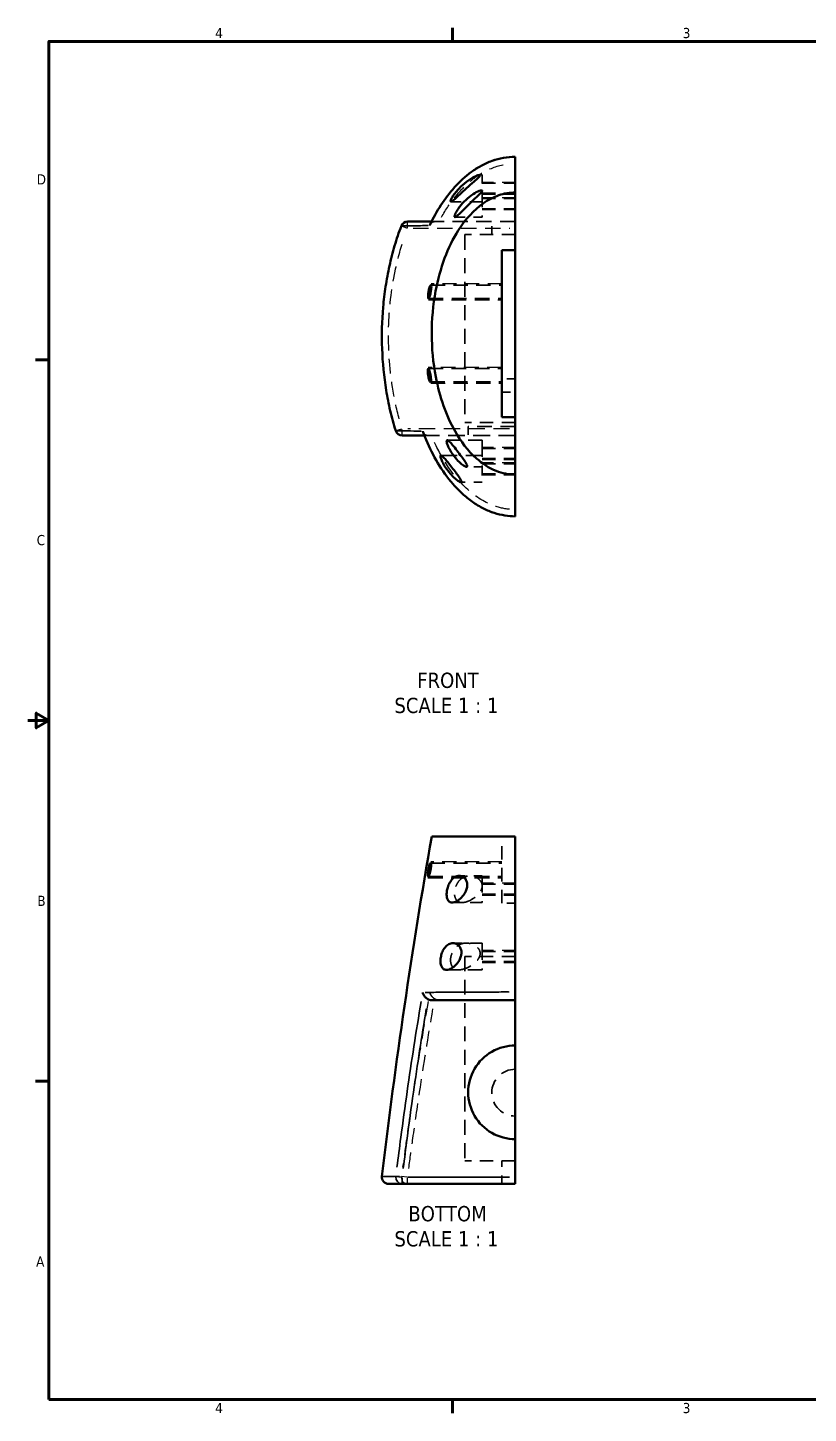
# Model space of a CAD drawing. Header units: inches. Extents: x 0.5 to 21.5, y 0.2 to 16.7.
# Drawn here: x 0.5 to 9.69, y 0.34 to 16.66 of the extents above; entities that cross this region are included whole.
import ezdxf

# ---------------------------------------------------------------- set-up
doc = ezdxf.new("R2010")
doc.units = ezdxf.units.IN
doc.header["$MEASUREMENT"] = 0
doc.linetypes.add('DASHED', pattern=[0.2067, 0.1654, -0.0413])
for name, color, linetype, lineweight in [('Border (ANSI)', 7, 'Continuous', 70), ('Hidden (ANSI)', 7, 'DASHED', 35), ('Hidden Narrow (ANSI)', 7, 'DASHED', 25), ('Symbol (ANSI)', 7, 'Continuous', 25), ('Visible (ANSI)', 7, 'Continuous', 50), ('Visible Narrow (ANSI)', 7, 'Continuous', 35)]:
    doc.layers.add(name, color=color, linetype=linetype, lineweight=lineweight)
doc.styles.add('Label Text (ANSI)', font='tahoma.ttf')
doc.styles.add('Note Text (ANSI)', font='tahoma.ttf')

# ---------------------------------------------------------------- blocks, each defined once
blk = doc.blocks.new('Borders Default Border')
at = {"layer": 'Border (ANSI)'}
for p, q in [((5.5, 16.5), (5.5, 16.66)), ((0.75, 12.75), (0.59, 12.75)), ((0.75, 4.25), (0.59, 4.25)), ((5.5, 0.5), (5.5, 0.34))]:
    blk.add_line(p, q, dxfattribs=at)
at = {"layer": 'Border (ANSI)', "flags": 128}
for points in [[(0.75, 0.5), (0.75, 16.5), (21.25, 16.5), (21.25, 0.5), (0.75, 0.5)], [(0.5, 8.5), (0.75, 8.5), (0.6, 8.587), (0.6, 8.413), (0.75, 8.5)]]:
    blk.add_lwpolyline(points, dxfattribs=at)
at = {"layer": 'Border (ANSI)', "char_height": 0.12, "attachment_point": 7, "style": 'Note Text (ANSI)'}
for s, insert in [('4', (2.708, 16.54)), ('3', (8.213, 16.537)), ('D', (0.606, 14.815)), ('C', (0.606, 10.563)), ('B', (0.613, 6.315)), ('A', (0.599, 2.065)), ('4', (2.708, 0.34)), ('3', (8.213, 0.337))]:
    blk.add_mtext(s, dxfattribs=dict(at, insert=insert))

msp = doc.modelspace()

# ---------------------------------------------------------------- linework, layer by layer
at = {"layer": 'Hidden (ANSI)', "ltscale": 0.060031}
msp.add_line((5.852, 14.927), (5.821, 14.927), dxfattribs=at)
at = {"layer": 'Hidden (ANSI)', "ltscale": 0.516027}
for p, q in [((5.852, 14.927), (5.852, 14.746)), ((5.852, 11.488), (5.852, 11.307))]:
    msp.add_line(p, q, dxfattribs=at)
at = {"layer": 'Hidden (ANSI)', "ltscale": 0.015845}
msp.add_line((5.852, 14.746), (5.844, 14.746), dxfattribs=at)
at = {"layer": 'Hidden (ANSI)', "ltscale": 0.940947}
for p, q in [((5.852, 14.829), (6.241, 14.829)), ((5.852, 14.711), (6.241, 14.711)), ((5.852, 14.648), (6.241, 14.648)), ((5.852, 14.53), (6.241, 14.53)), ((5.852, 11.705), (6.241, 11.705)), ((5.852, 11.587), (6.241, 11.587)), ((5.852, 11.524), (6.241, 11.524)), ((5.852, 11.406), (6.241, 11.406)), ((5.852, 6.571), (6.241, 6.571)), ((5.852, 6.453), (6.241, 6.453)), ((5.852, 5.779), (6.241, 5.779)), ((5.852, 5.661), (6.241, 5.661))]:
    msp.add_line(p, q, dxfattribs=at)
at = {"layer": 'Hidden (ANSI)', "ltscale": 1.196756}
for p, q in [((5.852, 14.746), (5.852, 14.431)), ((5.852, 11.803), (5.852, 11.488)), ((5.852, 6.67), (5.852, 6.355)), ((5.852, 5.877), (5.852, 5.562))]:
    msp.add_line(p, q, dxfattribs=at)
at = {"layer": 'Hidden (ANSI)', "ltscale": 0.891904}
msp.add_line((5.852, 14.612), (5.484, 14.612), dxfattribs=at)
at = {"layer": 'Hidden (ANSI)', "ltscale": 0.400317}
msp.add_line((5.255, 14.377), (5.29, 14.377), dxfattribs=at)
at = {"layer": 'Hidden (ANSI)', "ltscale": 0.027202}
msp.add_line((5.29, 14.377), (5.293, 14.377), dxfattribs=at)
at = {"layer": 'Hidden (ANSI)', "ltscale": 0.101461}
msp.add_line((5.293, 14.377), (5.343, 14.377), dxfattribs=at)
at = {"layer": 'Hidden (ANSI)', "ltscale": 1.086303}
msp.add_line((6.241, 14.377), (5.343, 14.377), dxfattribs=at)
at = {"layer": 'Hidden (ANSI)', "ltscale": 0.611108}
msp.add_line((5.852, 14.431), (5.532, 14.431), dxfattribs=at)
at = {"layer": 'Hidden (ANSI)', "ltscale": 0.292549}
msp.add_line((5.966, 14.224), (5.966, 14.377), dxfattribs=at)
at = {"layer": 'Hidden (ANSI)', "ltscale": 0.958697}
for p, q in [((6.241, 14.224), (5.647, 14.224)), ((6.241, 12.011), (5.647, 12.011)), ((6.241, 5.721), (5.647, 5.721)), ((6.241, 3.311), (5.647, 3.311))]:
    msp.add_line(p, q, dxfattribs=at)
at = {"layer": 'Hidden (ANSI)', "ltscale": 1.070439}
msp.add_line((5.647, 14.224), (5.647, 12.011), dxfattribs=at)
at = {"layer": 'Hidden (ANSI)', "ltscale": 1.011202}
msp.add_line((5.248, 13.629), (6.084, 13.629), dxfattribs=at)
at = {"layer": 'Hidden (ANSI)', "ltscale": 1.044776}
msp.add_line((5.22, 13.472), (6.084, 13.472), dxfattribs=at)
at = {"layer": 'Hidden (ANSI)', "ltscale": 1.048241}
msp.add_line((5.217, 12.645), (6.084, 12.645), dxfattribs=at)
at = {"layer": 'Hidden (ANSI)', "ltscale": 1.016117}
msp.add_line((5.244, 12.488), (6.084, 12.488), dxfattribs=at)
at = {"layer": 'Hidden (ANSI)', "ltscale": 0.299852}
for p, q in [((6.241, 12.527), (6.084, 12.527)), ((6.084, 12.369), (6.241, 12.369)), ((6.241, 6.347), (6.084, 6.347))]:
    msp.add_line(p, q, dxfattribs=at)
at = {"layer": 'Hidden (ANSI)', "ltscale": 1.051882}
msp.add_line((6.241, 11.964), (5.686, 11.964), dxfattribs=at)
at = {"layer": 'Hidden (ANSI)', "ltscale": 0.202368}
msp.add_line((5.686, 11.964), (5.686, 11.857), dxfattribs=at)
at = {"layer": 'Hidden (ANSI)', "ltscale": 0.471826}
msp.add_line((5.211, 11.857), (5.17, 11.857), dxfattribs=at)
at = {"layer": 'Hidden (ANSI)', "ltscale": 0.020401}
msp.add_line((5.211, 11.857), (5.213, 11.857), dxfattribs=at)
at = {"layer": 'Hidden (ANSI)', "ltscale": 0.084509}
msp.add_line((5.255, 11.857), (5.213, 11.857), dxfattribs=at)
at = {"layer": 'Hidden (ANSI)', "ltscale": 1.192614}
msp.add_line((6.241, 11.857), (5.255, 11.857), dxfattribs=at)
at = {"layer": 'Hidden (ANSI)', "ltscale": 0.99778}
msp.add_line((5.852, 11.803), (5.44, 11.803), dxfattribs=at)
at = {"layer": 'Hidden (ANSI)', "ltscale": 1.177346}
msp.add_line((5.852, 11.622), (5.366, 11.622), dxfattribs=at)
at = {"layer": 'Hidden (ANSI)', "ltscale": 0.352322}
msp.add_line((5.852, 11.488), (5.667, 11.488), dxfattribs=at)
at = {"layer": 'Hidden (ANSI)', "ltscale": 0.478925}
msp.add_line((5.852, 11.307), (5.601, 11.307), dxfattribs=at)
at = {"layer": 'Hidden (ANSI)', "ltscale": 0.952348}
msp.add_line((6.084, 6.347), (6.084, 7.134), dxfattribs=at)
at = {"layer": 'Hidden (ANSI)', "ltscale": 1.016409}
msp.add_line((5.244, 6.819), (6.084, 6.819), dxfattribs=at)
at = {"layer": 'Hidden (ANSI)', "ltscale": 1.050631}
msp.add_line((5.215, 6.662), (6.084, 6.662), dxfattribs=at)
at = {"layer": 'Hidden (ANSI)', "ltscale": 0.517718}
msp.add_line((5.852, 6.67), (5.581, 6.67), dxfattribs=at)
at = {"layer": 'Hidden (ANSI)', "ltscale": 0.858084}
msp.add_line((5.852, 6.355), (5.498, 6.355), dxfattribs=at)
at = {"layer": 'Hidden (ANSI)', "ltscale": 0.8351}
msp.add_line((5.852, 5.877), (5.507, 5.877), dxfattribs=at)
at = {"layer": 'Hidden (ANSI)', "ltscale": 1.059704}
msp.add_line((5.647, 5.721), (5.647, 3.311), dxfattribs=at)
at = {"layer": 'Hidden (ANSI)', "ltscale": 1.017646}
msp.add_line((5.852, 5.562), (5.432, 5.562), dxfattribs=at)
at = {"layer": 'Hidden (ANSI)', "ltscale": 0.517318}
msp.add_line((6.084, 3.04), (6.084, 3.311), dxfattribs=at)
at = {"layer": 'Hidden (ANSI)', "ltscale": 1.047162}
msp.add_arc((6.241, 4.115), 0.276, 90, 270, dxfattribs=at)
at = {"layer": 'Hidden (ANSI)', "ltscale": 0.179649}
msp.add_open_spline([(5.293, 14.377), (5.284, 14.377), (5.276, 14.376), (5.26, 14.369), (5.253, 14.363), (5.243, 14.352), (5.24, 14.348), (5.238, 14.343)], degree=3, knots=[0, 0, 0, 0, 0.0759867, 0.0759867, 0.1781438, 0.1781438, 0.2383045, 0.2383045, 0.2383045, 0.2383045], dxfattribs=at)
at = {"layer": 'Hidden (ANSI)', "ltscale": 0.193706}
msp.add_open_spline([(5.213, 11.857), (5.205, 11.857), (5.197, 11.859), (5.181, 11.865), (5.174, 11.87), (5.162, 11.882), (5.158, 11.889), (5.155, 11.897)], degree=3, knots=[-0.3025232, -0.3025232, -0.3025232, -0.3025232, -0.2313211, -0.2313211, -0.1362394, -0.1362394, -0.0429969, -0.0429969, -0.0429969, -0.0429969], dxfattribs=at)
at = {"layer": 'Hidden (ANSI)', "ltscale": 1.214758}
msp.add_open_spline([(5.215, 6.669), (5.215, 6.67), (5.215, 6.672), (5.214, 6.679), (5.214, 6.685), (5.215, 6.701), (5.216, 6.71), (5.218, 6.73), (5.22, 6.741), (5.224, 6.761), (5.226, 6.771), (5.231, 6.789), (5.233, 6.797), (5.238, 6.809), (5.24, 6.813), (5.244, 6.818), (5.245, 6.819), (5.248, 6.819), (5.249, 6.818), (5.251, 6.812), (5.252, 6.808), (5.253, 6.796), (5.253, 6.788), (5.252, 6.771), (5.251, 6.761), (5.248, 6.741), (5.246, 6.73), (5.242, 6.71), (5.239, 6.701), (5.234, 6.684), (5.231, 6.677), (5.226, 6.668), (5.224, 6.665), (5.22, 6.662), (5.219, 6.661), (5.217, 6.663), (5.216, 6.666), (5.215, 6.669)], degree=3, knots=[-1.278527, -1.278527, -1.278527, -1.278527, -1.25344, -1.25344, -1.180474, -1.180474, -1.102227, -1.102227, -1.021704, -1.021704, -0.942033, -0.942033, -0.858075, -0.858075, -0.785274, -0.785274, -0.722041, -0.722041, -0.660059, -0.660059, -0.592172, -0.592172, -0.515067, -0.515067, -0.437083, -0.437083, -0.356631, -0.356631, -0.276387, -0.276387, -0.191619, -0.191619, -0.122376, -0.122376, -0.061811, -0.061811, 0, 0, 0, 0], dxfattribs=at)
at = {"layer": 'Hidden (ANSI)', "ltscale": 1.17853}
msp.add_open_spline([(5.589, 6.358), (5.579, 6.361), (5.571, 6.365), (5.553, 6.378), (5.545, 6.388), (5.533, 6.413), (5.529, 6.426), (5.525, 6.457), (5.525, 6.473), (5.53, 6.507), (5.534, 6.525), (5.548, 6.563), (5.558, 6.582), (5.584, 6.618), (5.602, 6.634), (5.646, 6.661), (5.672, 6.669), (5.729, 6.67), (5.759, 6.662), (5.804, 6.638), (5.821, 6.624), (5.84, 6.598), (5.846, 6.587), (5.851, 6.566), (5.853, 6.556), (5.851, 6.534), (5.848, 6.523), (5.837, 6.494), (5.826, 6.478), (5.796, 6.441), (5.771, 6.419), (5.715, 6.382), (5.686, 6.368), (5.632, 6.354), (5.609, 6.353), (5.589, 6.358)], degree=3, knots=[-2.991896, -2.991896, -2.991896, -2.991896, -2.87525, -2.87525, -2.727675, -2.727675, -2.597111, -2.597111, -2.469593, -2.469593, -2.332664, -2.332664, -2.166637, -2.166637, -1.963691, -1.963691, -1.723685, -1.723685, -1.447055, -1.447055, -1.241791, -1.241791, -1.121778, -1.121778, -1.031571, -1.031571, -0.931719, -0.931719, -0.773649, -0.773649, -0.516023, -0.516023, -0.251025, -0.251025, 0, 0, 0, 0], dxfattribs=at)
at = {"layer": 'Hidden (ANSI)', "ltscale": 1.005126}
msp.add_open_spline([(5.562, 5.564), (5.548, 5.566), (5.534, 5.57), (5.512, 5.585), (5.502, 5.595), (5.488, 5.619), (5.484, 5.633), (5.479, 5.662), (5.478, 5.678), (5.481, 5.711), (5.485, 5.728), (5.498, 5.765), (5.507, 5.783), (5.532, 5.819), (5.549, 5.836), (5.592, 5.864), (5.617, 5.873), (5.673, 5.88), (5.705, 5.875), (5.758, 5.856), (5.78, 5.842), (5.807, 5.815), (5.816, 5.803), (5.825, 5.779), (5.827, 5.77), (5.828, 5.748), (5.827, 5.738), (5.819, 5.712), (5.811, 5.698), (5.787, 5.664), (5.765, 5.644), (5.711, 5.603), (5.677, 5.585), (5.613, 5.564), (5.585, 5.56), (5.562, 5.564)], degree=3, knots=[-3.210487, -3.210487, -3.210487, -3.210487, -3.049012, -3.049012, -2.897279, -2.897279, -2.764695, -2.764695, -2.636933, -2.636933, -2.500361, -2.500361, -2.334445, -2.334445, -2.126086, -2.126086, -1.886859, -1.886859, -1.595586, -1.595586, -1.339296, -1.339296, -1.185715, -1.185715, -1.087279, -1.087279, -0.983858, -0.983858, -0.838857, -0.838857, -0.589207, -0.589207, -0.275307, -0.275307, 0, 0, 0, 0], dxfattribs=at)
at = {"layer": 'Hidden (ANSI)', "ltscale": 0.211927}
msp.add_open_spline([(5.293, 5.219), (5.284, 5.225), (5.276, 5.231), (5.26, 5.247), (5.253, 5.256), (5.241, 5.276), (5.236, 5.286), (5.234, 5.296), (5.234, 5.296), (5.234, 5.296)], degree=3, knots=[0, 0, 0, 0, 0.0759867, 0.0759867, 0.1781438, 0.1781438, 0.2800454, 0.2800454, 0.2809061, 0.2809061, 0.2809061, 0.2809061], dxfattribs=at)
at = {"layer": 'Hidden (ANSI)', "ltscale": 0.101461}
msp.add_open_spline([(5.293, 5.219), (5.297, 5.217), (5.301, 5.215), (5.317, 5.208), (5.33, 5.205), (5.343, 5.205)], degree=3, knots=[-0.1357232, -0.1357232, -0.1357232, -0.1357232, -0.0987747, -0.0987747, 0, 0, 0, 0], dxfattribs=at)
at = {"layer": 'Hidden Narrow (ANSI)', "ltscale": 0.940947}
for p, q in [((6.241, 14.839), (5.852, 14.839)), ((5.852, 14.7), (6.241, 14.7)), ((6.241, 14.658), (5.852, 14.658)), ((5.852, 14.519), (6.241, 14.519)), ((6.241, 11.716), (5.852, 11.716)), ((5.852, 11.576), (6.241, 11.576)), ((6.241, 11.535), (5.852, 11.535)), ((5.852, 11.395), (6.241, 11.395)), ((6.241, 6.582), (5.852, 6.582)), ((5.852, 6.442), (6.241, 6.442)), ((6.241, 5.789), (5.852, 5.789)), ((5.852, 5.65), (6.241, 5.65))]:
    msp.add_line(p, q, dxfattribs=at)
at = {"layer": 'Hidden Narrow (ANSI)', "ltscale": 0.211924}
for p, q in [((4.973, 14.305), (4.973, 14.377)), ((4.909, 11.858), (4.909, 11.93)), ((4.973, 3.04), (4.973, 3.112))]:
    msp.add_line(p, q, dxfattribs=at)
at = {"layer": 'Hidden Narrow (ANSI)', "ltscale": 0.195281}
msp.add_line((4.901, 14.326), (4.968, 14.301), dxfattribs=at)
at = {"layer": 'Hidden Narrow (ANSI)', "ltscale": 1.10425}
msp.add_line((5.037, 14.299), (6.178, 14.299), dxfattribs=at)
at = {"layer": 'Hidden Narrow (ANSI)', "ltscale": 1.007416}
msp.add_line((6.084, 13.644), (5.251, 13.644), dxfattribs=at)
at = {"layer": 'Hidden Narrow (ANSI)', "ltscale": 1.047372}
msp.add_line((5.218, 13.457), (6.084, 13.457), dxfattribs=at)
at = {"layer": 'Hidden Narrow (ANSI)', "ltscale": 1.050705}
msp.add_line((6.084, 12.66), (5.215, 12.66), dxfattribs=at)
at = {"layer": 'Hidden Narrow (ANSI)', "ltscale": 1.012476}
msp.add_line((5.247, 12.473), (6.084, 12.473), dxfattribs=at)
at = {"layer": 'Hidden Narrow (ANSI)', "ltscale": 0.195926}
msp.add_line((4.903, 11.934), (4.835, 11.913), dxfattribs=at)
at = {"layer": 'Hidden Narrow (ANSI)', "ltscale": 1.160499}
msp.add_line((6.175, 11.936), (4.975, 11.936), dxfattribs=at)
at = {"layer": 'Hidden Narrow (ANSI)', "ltscale": 1.013135}
msp.add_line((6.084, 6.834), (5.246, 6.834), dxfattribs=at)
at = {"layer": 'Hidden Narrow (ANSI)', "ltscale": 1.053843}
msp.add_line((5.213, 6.647), (6.084, 6.647), dxfattribs=at)
at = {"layer": 'Hidden Narrow (ANSI)', "ltscale": 0.162948}
msp.add_line((4.969, 3.119), (4.902, 3.128), dxfattribs=at)
at = {"layer": 'Hidden Narrow (ANSI)', "ltscale": 0.228566}
msp.add_ellipse((4.973, 3.119), major_axis=(0, -0.0787), ratio=0.933858, start_param=4.673797, end_param=6.198481, dxfattribs=at)
at = {"layer": 'Hidden Narrow (ANSI)', "ltscale": 1.033533}
msp.add_open_spline([(5.372, 14.429), (5.422, 14.518), (5.479, 14.604), (5.596, 14.745), (5.653, 14.804), (5.716, 14.856), (5.762, 14.894), (5.811, 14.928), (5.946, 15.005), (6.037, 15.039), (6.148, 15.057), (6.165, 15.059), (6.182, 15.06)], degree=3, knots=[10.284039, 10.284039, 10.284039, 10.284039, 11.062738, 11.062738, 11.682755, 11.682755, 11.682755, 12.138037, 12.138037, 12.866487, 12.866487, 12.997293, 12.997293, 12.997293, 12.997293], dxfattribs=at)
at = {"layer": 'Hidden Narrow (ANSI)', "ltscale": 1.047157}
msp.add_open_spline([(4.875, 12.052), (4.842, 12.175), (4.815, 12.3), (4.759, 12.658), (4.744, 12.893), (4.75, 13.128), (4.756, 13.352), (4.781, 13.576), (4.854, 13.927), (4.889, 14.058), (4.933, 14.185)], degree=3, knots=[5.420206, 5.420206, 5.420206, 5.420206, 6.393373, 6.393373, 8.182291, 8.182291, 8.182291, 9.891532, 9.891532, 10.918787, 10.918787, 10.918787, 10.918787], dxfattribs=at)
at = {"layer": 'Hidden Narrow (ANSI)', "ltscale": 1.011793}
msp.add_open_spline([(6.172, 10.988), (6.102, 10.995), (6.032, 11.012), (5.846, 11.087), (5.739, 11.164), (5.646, 11.254), (5.581, 11.317), (5.522, 11.388), (5.4, 11.561), (5.34, 11.668), (5.288, 11.783), (5.285, 11.788), (5.283, 11.793)], degree=3, knots=[0.177071, 0.177071, 0.177071, 0.177071, 0.716173, 0.716173, 1.703204, 1.703204, 1.703204, 2.396999, 2.396999, 3.321925, 3.321925, 3.364352, 3.364352, 3.364352, 3.364352], dxfattribs=at)
at = {"layer": 'Hidden Narrow (ANSI)', "ltscale": 1.185614}
msp.add_open_spline([(6.171, 5.3), (6.153, 5.3), (6.136, 5.3), (6.014, 5.299), (5.914, 5.299), (5.768, 5.298), (5.715, 5.298), (5.666, 5.298), (5.599, 5.298), (5.539, 5.297), (5.408, 5.297), (5.343, 5.297), (5.279, 5.296), (5.271, 5.296), (5.263, 5.296)], degree=3, knots=[-12.986108, -12.986108, -12.986108, -12.986108, -12.866487, -12.866487, -12.138037, -12.138037, -11.682755, -11.682755, -11.682755, -11.062738, -11.062738, -10.198363, -10.198363, -10.071531, -10.071531, -10.071531, -10.071531], dxfattribs=at)
at = {"layer": 'Hidden Narrow (ANSI)', "ltscale": 1.061227}
msp.add_open_spline([(5.215, 5.188), (5.153, 4.836), (5.096, 4.484), (5.043, 4.131), (5.015, 3.949), (4.989, 3.768), (4.947, 3.47), (4.931, 3.353), (4.915, 3.237)], degree=3, knots=[-5.512404, -5.512404, -5.512404, -5.512404, -2.795589, -2.795589, -2.795589, -1.397794, -1.397794, -0.504451, -0.504451, -0.504451, -0.504451], dxfattribs=at)
at = {"layer": 'Hidden Narrow (ANSI)', "ltscale": 1.148741}
msp.add_open_spline([(4.987, 3.223), (5.003, 3.341), (5.019, 3.458), (5.061, 3.757), (5.088, 3.939), (5.115, 4.12), (5.164, 4.448), (5.216, 4.775), (5.272, 5.101)], degree=3, knots=[0.494296, 0.494296, 0.494296, 0.494296, 1.397794, 1.397794, 2.795589, 2.795589, 2.795589, 5.31946, 5.31946, 5.31946, 5.31946], dxfattribs=at)
at = {"layer": 'Hidden Narrow (ANSI)', "ltscale": 0.024472}
msp.add_open_spline([(5.29, 5.206), (5.291, 5.21), (5.292, 5.214), (5.292, 5.219)], degree=3, dxfattribs=at)
at = {"layer": 'Hidden Narrow (ANSI)', "ltscale": 1.15788}
msp.add_open_spline([(4.877, 3.128), (4.824, 3.128), (4.782, 3.128), (4.704, 3.128), (4.678, 3.128), (4.672, 3.128), (4.672, 3.128), (4.671, 3.128), (4.671, 3.128)], degree=3, knots=[-11.058989, -11.058989, -11.058989, -11.058989, -9.891532, -9.891532, -8.182291, -8.182291, -8.182291, -8.084045, -8.084045, -8.084045, -8.084045], dxfattribs=at)
at = {"layer": 'Visible (ANSI)'}
for p, q in [((6.241, 15.142), (6.241, 15.14)), ((6.241, 15.14), (6.241, 14.72)), ((6.241, 14.043), (6.241, 14.72)), ((4.973, 14.377), (5.255, 14.377)), ((6.241, 14.043), (6.084, 14.043)), ((6.084, 14.043), (6.084, 12.074)), ((6.241, 12.074), (6.241, 14.043)), ((6.084, 12.074), (6.241, 12.074)), ((6.241, 11.397), (6.241, 12.074)), ((5.17, 11.857), (4.909, 11.857)), ((6.241, 11.397), (6.241, 10.907)), ((6.241, 10.907), (6.241, 10.905)), ((5.258, 7.134), (6.241, 7.134)), ((6.241, 7.134), (6.241, 5.301)), ((6.241, 5.301), (6.241, 5.205)), ((6.241, 5.205), (5.255, 5.205)), ((6.241, 4.67), (6.241, 5.205)), ((6.241, 3.567), (6.241, 4.67)), ((6.241, 3.119), (6.241, 3.567)), ((6.241, 3.04), (6.241, 3.119)), ((4.909, 3.04), (4.749, 3.04)), ((6.241, 3.04), (4.909, 3.04))]:
    msp.add_line(p, q, dxfattribs=at)
for centre, radius, start, end in [((4.973, 14.299), 0.0787, 90, 159.0444), ((4.909, 11.936), 0.0787, 197.2946, 270), ((6.238, 4.119), 0.551, 89.5943, 270.4057), ((4.749, 3.119), 0.0787, 173.2553, 270)]:
    msp.add_arc(centre, radius, start, end, dxfattribs=at)
for points, knots in [([(5.238, 14.343), (5.276, 14.421), (5.318, 14.498), (5.414, 14.646), (5.467, 14.716), (5.586, 14.849), (5.652, 14.91), (5.762, 14.99), (5.801, 15.014), (5.881, 15.058), (5.924, 15.077), (6.011, 15.108), (6.056, 15.121), (6.148, 15.137), (6.195, 15.142), (6.241, 15.142)], [9.938061, 9.938061, 9.938061, 9.938061, 10.580055, 10.580055, 11.222048, 11.222048, 11.864042, 11.864042, 12.185039, 12.185039, 12.506035, 12.506035, 12.827032, 12.827032, 13.148029, 13.148029, 13.148029, 13.148029]), ([(5.562, 14.749), (5.548, 14.733), (5.534, 14.717), (5.512, 14.686), (5.502, 14.672), (5.488, 14.648), (5.484, 14.638), (5.479, 14.622), (5.478, 14.617), (5.481, 14.612), (5.485, 14.612), (5.498, 14.617), (5.507, 14.624), (5.532, 14.645), (5.549, 14.661), (5.592, 14.701), (5.617, 14.725), (5.673, 14.778), (5.705, 14.806), (5.758, 14.853), (5.78, 14.872), (5.807, 14.896), (5.816, 14.905), (5.825, 14.916), (5.827, 14.92), (5.828, 14.925), (5.827, 14.927), (5.819, 14.928), (5.811, 14.926), (5.787, 14.919), (5.765, 14.909), (5.711, 14.879), (5.677, 14.856), (5.613, 14.803), (5.585, 14.776), (5.562, 14.749)], [-3.210487, -3.210487, -3.210487, -3.210487, -3.049012, -3.049012, -2.897279, -2.897279, -2.764695, -2.764695, -2.636933, -2.636933, -2.500361, -2.500361, -2.334445, -2.334445, -2.126086, -2.126086, -1.886859, -1.886859, -1.595586, -1.595586, -1.339296, -1.339296, -1.185715, -1.185715, -1.087279, -1.087279, -0.983858, -0.983858, -0.838857, -0.838857, -0.589207, -0.589207, -0.275307, -0.275307, 0, 0, 0, 0]), ([(6.241, 14.72), (6.175, 14.72), (6.111, 14.709), (5.982, 14.665), (5.92, 14.632), (5.755, 14.516), (5.656, 14.408), (5.446, 14.078), (5.354, 13.832), (5.242, 13.231), (5.242, 12.878), (5.351, 12.309), (5.428, 12.09), (5.599, 11.79), (5.682, 11.678), (5.853, 11.526), (5.931, 11.475), (6.089, 11.412), (6.164, 11.397), (6.241, 11.397)], [-10.365401, -10.365401, -10.365401, -10.365401, -9.745224, -9.745224, -9.087405, -9.087405, -7.849207, -7.849207, -6.059419, -6.059419, -3.904824, -3.904824, -2.323842, -2.323842, -1.291761, -1.291761, -0.590045, -0.590045, 0, 0, 0, 0]), ([(5.589, 14.555), (5.579, 14.543), (5.571, 14.531), (5.553, 14.504), (5.545, 14.49), (5.533, 14.466), (5.529, 14.456), (5.525, 14.44), (5.525, 14.435), (5.53, 14.43), (5.534, 14.431), (5.548, 14.438), (5.558, 14.446), (5.584, 14.469), (5.602, 14.487), (5.646, 14.531), (5.672, 14.558), (5.729, 14.615), (5.759, 14.643), (5.804, 14.685), (5.821, 14.701), (5.84, 14.721), (5.846, 14.728), (5.851, 14.737), (5.853, 14.74), (5.851, 14.745), (5.848, 14.746), (5.837, 14.746), (5.826, 14.743), (5.796, 14.731), (5.771, 14.718), (5.715, 14.682), (5.686, 14.658), (5.632, 14.607), (5.609, 14.581), (5.589, 14.555)], [-2.991896, -2.991896, -2.991896, -2.991896, -2.87525, -2.87525, -2.727675, -2.727675, -2.597111, -2.597111, -2.469593, -2.469593, -2.332664, -2.332664, -2.166637, -2.166637, -1.963691, -1.963691, -1.723685, -1.723685, -1.447055, -1.447055, -1.241791, -1.241791, -1.121778, -1.121778, -1.031571, -1.031571, -0.931719, -0.931719, -0.773649, -0.773649, -0.516023, -0.516023, -0.251025, -0.251025, 0, 0, 0, 0]), ([(4.834, 11.913), (4.809, 11.991), (4.788, 12.07), (4.75, 12.23), (4.734, 12.31), (4.695, 12.553), (4.679, 12.716), (4.667, 13.043), (4.671, 13.207), (4.692, 13.451), (4.702, 13.532), (4.727, 13.694), (4.742, 13.775), (4.777, 13.935), (4.797, 14.014), (4.844, 14.172), (4.87, 14.25), (4.9, 14.327)], [5.11473, 5.11473, 5.11473, 5.11473, 5.725683, 5.725683, 6.336637, 6.336637, 7.558543, 7.558543, 8.78045, 8.78045, 9.391403, 9.391403, 10.002357, 10.002357, 10.61331, 10.61331, 11.224264, 11.224264, 11.224264, 11.224264]), ([(5.238, 14.343), (5.236, 14.339), (5.235, 14.336), (5.234, 14.332), (5.234, 14.332), (5.234, 14.332)], [0.23830452, 0.23830452, 0.23830452, 0.23830452, 0.28004535, 0.28004535, 0.28090614, 0.28090614, 0.28090614, 0.28090614]), ([(5.215, 13.518), (5.215, 13.515), (5.215, 13.512), (5.214, 13.501), (5.214, 13.494), (5.215, 13.482), (5.216, 13.477), (5.218, 13.472), (5.22, 13.471), (5.224, 13.474), (5.226, 13.477), (5.231, 13.488), (5.233, 13.495), (5.238, 13.511), (5.24, 13.519), (5.244, 13.536), (5.245, 13.544), (5.248, 13.561), (5.249, 13.569), (5.251, 13.585), (5.252, 13.592), (5.253, 13.607), (5.253, 13.614), (5.252, 13.624), (5.251, 13.627), (5.248, 13.63), (5.246, 13.629), (5.242, 13.624), (5.239, 13.619), (5.234, 13.607), (5.231, 13.598), (5.226, 13.581), (5.224, 13.573), (5.22, 13.557), (5.219, 13.549), (5.217, 13.533), (5.216, 13.525), (5.215, 13.518)], [-1.278527, -1.278527, -1.278527, -1.278527, -1.25344, -1.25344, -1.180474, -1.180474, -1.102227, -1.102227, -1.021704, -1.021704, -0.942033, -0.942033, -0.858075, -0.858075, -0.785274, -0.785274, -0.722041, -0.722041, -0.660059, -0.660059, -0.592172, -0.592172, -0.515067, -0.515067, -0.437083, -0.437083, -0.356631, -0.356631, -0.276387, -0.276387, -0.191619, -0.191619, -0.122376, -0.122376, -0.061811, -0.061811, 0, 0, 0, 0]), ([(5.216, 12.562), (5.217, 12.558), (5.217, 12.555), (5.22, 12.542), (5.222, 12.533), (5.227, 12.516), (5.23, 12.508), (5.235, 12.496), (5.238, 12.492), (5.243, 12.487), (5.245, 12.487), (5.247, 12.49), (5.248, 12.494), (5.25, 12.504), (5.25, 12.51), (5.249, 12.525), (5.248, 12.533), (5.246, 12.549), (5.245, 12.556), (5.243, 12.573), (5.241, 12.581), (5.237, 12.598), (5.235, 12.607), (5.23, 12.623), (5.228, 12.63), (5.223, 12.64), (5.221, 12.643), (5.217, 12.646), (5.215, 12.645), (5.213, 12.64), (5.212, 12.636), (5.211, 12.624), (5.21, 12.616), (5.211, 12.601), (5.212, 12.593), (5.214, 12.578), (5.215, 12.57), (5.216, 12.562)], [-1.279083, -1.279083, -1.279083, -1.279083, -1.250041, -1.250041, -1.178041, -1.178041, -1.093651, -1.093651, -1.010352, -1.010352, -0.932781, -0.932781, -0.859115, -0.859115, -0.781713, -0.781713, -0.71565, -0.71565, -0.654838, -0.654838, -0.591073, -0.591073, -0.515783, -0.515783, -0.43227, -0.43227, -0.350283, -0.350283, -0.273039, -0.273039, -0.199544, -0.199544, -0.122121, -0.122121, -0.059149, -0.059149, 0, 0, 0, 0]), ([(5.155, 11.897), (5.153, 11.901), (5.152, 11.905), (5.152, 11.909), (5.152, 11.909), (5.152, 11.909)], [-0.04299687, -0.04299687, -0.04299687, -0.04299687, 0, 0, 0.00087374, 0.00087374, 0.00087374, 0.00087374]), ([(6.241, 10.905), (6.2, 10.905), (6.158, 10.909), (6.076, 10.922), (6.034, 10.932), (5.951, 10.959), (5.909, 10.976), (5.823, 11.019), (5.78, 11.045), (5.696, 11.105), (5.655, 11.138), (5.579, 11.208), (5.543, 11.246), (5.441, 11.362), (5.382, 11.446), (5.277, 11.621), (5.232, 11.712), (5.179, 11.835), (5.167, 11.866), (5.155, 11.897)], [0, 0, 0, 0, 0.283988, 0.283988, 0.575515, 0.575515, 0.890271, 0.890271, 1.245369, 1.245369, 1.618071, 1.618071, 1.990773, 1.990773, 2.736178, 2.736178, 3.481582, 3.481582, 3.727022, 3.727022, 3.727022, 3.727022]), ([(5.462, 11.706), (5.465, 11.701), (5.467, 11.696), (5.481, 11.671), (5.494, 11.651), (5.526, 11.606), (5.546, 11.581), (5.585, 11.541), (5.604, 11.524), (5.633, 11.502), (5.645, 11.496), (5.661, 11.489), (5.667, 11.488), (5.674, 11.49), (5.676, 11.493), (5.675, 11.503), (5.672, 11.51), (5.663, 11.529), (5.656, 11.541), (5.636, 11.571), (5.622, 11.59), (5.59, 11.633), (5.572, 11.657), (5.537, 11.704), (5.519, 11.726), (5.491, 11.76), (5.479, 11.774), (5.459, 11.793), (5.452, 11.799), (5.441, 11.804), (5.437, 11.804), (5.433, 11.797), (5.432, 11.791), (5.435, 11.774), (5.438, 11.762), (5.448, 11.736), (5.454, 11.721), (5.462, 11.706)], [-2.851776, -2.851776, -2.851776, -2.851776, -2.805397, -2.805397, -2.625469, -2.625469, -2.381518, -2.381518, -2.151811, -2.151811, -1.987999, -1.987999, -1.864461, -1.864461, -1.744711, -1.744711, -1.627752, -1.627752, -1.483545, -1.483545, -1.297153, -1.297153, -1.081596, -1.081596, -0.866345, -0.866345, -0.689662, -0.689662, -0.539391, -0.539391, -0.405575, -0.405575, -0.276214, -0.276214, -0.137991, -0.137991, 0, 0, 0, 0]), ([(5.412, 11.494), (5.419, 11.483), (5.427, 11.472), (5.451, 11.437), (5.47, 11.415), (5.508, 11.372), (5.528, 11.353), (5.56, 11.327), (5.573, 11.319), (5.591, 11.309), (5.597, 11.307), (5.605, 11.307), (5.607, 11.309), (5.608, 11.318), (5.606, 11.324), (5.597, 11.341), (5.589, 11.353), (5.57, 11.381), (5.557, 11.399), (5.528, 11.437), (5.512, 11.459), (5.478, 11.502), (5.462, 11.524), (5.431, 11.562), (5.417, 11.578), (5.394, 11.603), (5.385, 11.611), (5.372, 11.621), (5.367, 11.623), (5.361, 11.621), (5.359, 11.617), (5.36, 11.604), (5.363, 11.594), (5.371, 11.57), (5.378, 11.557), (5.393, 11.526), (5.402, 11.51), (5.412, 11.494)], [-2.875866, -2.875866, -2.875866, -2.875866, -2.776165, -2.776165, -2.552395, -2.552395, -2.313328, -2.313328, -2.143238, -2.143238, -2.017774, -2.017774, -1.907737, -1.907737, -1.789223, -1.789223, -1.64871, -1.64871, -1.472702, -1.472702, -1.268156, -1.268156, -1.05784, -1.05784, -0.861162, -0.861162, -0.698438, -0.698438, -0.558541, -0.558541, -0.428344, -0.428344, -0.289089, -0.289089, -0.148201, -0.148201, 0, 0, 0, 0]), ([(5.216, 6.662), (5.217, 6.662), (5.217, 6.663), (5.22, 6.665), (5.222, 6.669), (5.227, 6.679), (5.23, 6.686), (5.235, 6.704), (5.238, 6.713), (5.243, 6.734), (5.245, 6.744), (5.247, 6.763), (5.248, 6.772), (5.25, 6.789), (5.25, 6.797), (5.249, 6.808), (5.248, 6.812), (5.246, 6.818), (5.245, 6.819), (5.243, 6.819), (5.241, 6.818), (5.237, 6.813), (5.235, 6.809), (5.23, 6.797), (5.228, 6.788), (5.223, 6.77), (5.221, 6.76), (5.217, 6.739), (5.215, 6.729), (5.213, 6.71), (5.212, 6.702), (5.211, 6.686), (5.21, 6.679), (5.211, 6.669), (5.212, 6.666), (5.214, 6.662), (5.215, 6.662), (5.216, 6.662)], [-1.279083, -1.279083, -1.279083, -1.279083, -1.250041, -1.250041, -1.178041, -1.178041, -1.093651, -1.093651, -1.010352, -1.010352, -0.932781, -0.932781, -0.859115, -0.859115, -0.781713, -0.781713, -0.71565, -0.71565, -0.654838, -0.654838, -0.591073, -0.591073, -0.515783, -0.515783, -0.43227, -0.43227, -0.350283, -0.350283, -0.273039, -0.273039, -0.199544, -0.199544, -0.122121, -0.122121, -0.059149, -0.059149, 0, 0, 0, 0]), ([(5.462, 6.367), (5.465, 6.365), (5.467, 6.363), (5.481, 6.355), (5.494, 6.353), (5.526, 6.358), (5.546, 6.366), (5.585, 6.392), (5.604, 6.409), (5.633, 6.445), (5.645, 6.461), (5.661, 6.494), (5.667, 6.508), (5.674, 6.538), (5.676, 6.553), (5.675, 6.581), (5.672, 6.594), (5.663, 6.619), (5.656, 6.631), (5.636, 6.652), (5.622, 6.661), (5.59, 6.671), (5.572, 6.671), (5.537, 6.66), (5.519, 6.65), (5.491, 6.622), (5.479, 6.606), (5.459, 6.571), (5.452, 6.553), (5.441, 6.517), (5.437, 6.5), (5.433, 6.466), (5.432, 6.449), (5.435, 6.419), (5.438, 6.405), (5.448, 6.382), (5.454, 6.373), (5.462, 6.367)], [-2.851776, -2.851776, -2.851776, -2.851776, -2.805397, -2.805397, -2.625469, -2.625469, -2.381518, -2.381518, -2.151811, -2.151811, -1.987999, -1.987999, -1.864461, -1.864461, -1.744711, -1.744711, -1.627752, -1.627752, -1.483545, -1.483545, -1.297153, -1.297153, -1.081596, -1.081596, -0.866345, -0.866345, -0.689662, -0.689662, -0.539391, -0.539391, -0.405575, -0.405575, -0.276214, -0.276214, -0.137991, -0.137991, 0, 0, 0, 0]), ([(5.412, 5.565), (5.419, 5.563), (5.427, 5.562), (5.451, 5.563), (5.47, 5.569), (5.508, 5.59), (5.528, 5.606), (5.56, 5.641), (5.573, 5.658), (5.591, 5.691), (5.597, 5.706), (5.605, 5.735), (5.607, 5.749), (5.608, 5.778), (5.606, 5.792), (5.597, 5.819), (5.589, 5.832), (5.57, 5.855), (5.557, 5.864), (5.528, 5.876), (5.512, 5.879), (5.478, 5.874), (5.462, 5.868), (5.431, 5.846), (5.417, 5.831), (5.394, 5.798), (5.385, 5.781), (5.372, 5.745), (5.367, 5.727), (5.361, 5.692), (5.359, 5.676), (5.36, 5.643), (5.363, 5.628), (5.371, 5.601), (5.378, 5.591), (5.393, 5.574), (5.402, 5.568), (5.412, 5.565)], [-2.875866, -2.875866, -2.875866, -2.875866, -2.776165, -2.776165, -2.552395, -2.552395, -2.313328, -2.313328, -2.143238, -2.143238, -2.017774, -2.017774, -1.907737, -1.907737, -1.789223, -1.789223, -1.64871, -1.64871, -1.472702, -1.472702, -1.268156, -1.268156, -1.05784, -1.05784, -0.861162, -0.861162, -0.698438, -0.698438, -0.558541, -0.558541, -0.428344, -0.428344, -0.289089, -0.289089, -0.148201, -0.148201, 0, 0, 0, 0]), ([(5.213, 5.216), (5.205, 5.22), (5.197, 5.226), (5.181, 5.239), (5.174, 5.248), (5.16, 5.27), (5.154, 5.283), (5.152, 5.296), (5.152, 5.296), (5.152, 5.296)], [-0.3025232, -0.3025232, -0.3025232, -0.3025232, -0.2313211, -0.2313211, -0.1362394, -0.1362394, 0, 0, 0.0008737, 0.0008737, 0.0008737, 0.0008737]), ([(5.255, 5.205), (5.246, 5.205), (5.238, 5.206), (5.223, 5.211), (5.218, 5.213), (5.213, 5.216)], [-0.3595388, -0.3595388, -0.3595388, -0.3595388, -0.2920028, -0.2920028, -0.2468458, -0.2468458, -0.2468458, -0.2468458])]:
    msp.add_open_spline(points, degree=3, knots=knots, dxfattribs=at)
msp.add_open_spline([(4.671, 3.128), (4.829, 4.468), (5.024, 5.805), (5.258, 7.134)], degree=3, dxfattribs=at)
at = {"layer": 'Visible Narrow (ANSI)'}
for p, q in [((4.9, 14.327), (4.9, 14.326)), ((4.834, 11.913), (4.834, 11.913)), ((4.904, 3.119), (4.836, 3.128)), ((4.909, 3.04), (4.909, 3.112)), ((4.975, 3.119), (6.175, 3.119))]:
    msp.add_line(p, q, dxfattribs=at)
for centre, major_axis, ratio, start_param, end_param in [((4.973, 14.299), (0, 0.0787), 0.99131, 0.060398, 1.14756), ((4.909, 11.936), (0, -0.0787), 0.992312, 5.075609, 6.219629), ((4.909, 3.119), (0, -0.0787), 0.954789, 4.678332, 6.198719)]:
    msp.add_ellipse(centre, major_axis=major_axis, ratio=ratio, start_param=start_param, end_param=end_param, dxfattribs=at)
for points, knots in [([(6.171, 15.137), (6.153, 15.135), (6.136, 15.133), (6.014, 15.114), (5.914, 15.076), (5.768, 14.993), (5.715, 14.956), (5.666, 14.915), (5.599, 14.86), (5.539, 14.798), (5.408, 14.64), (5.343, 14.54), (5.279, 14.422), (5.271, 14.406), (5.263, 14.391)], [-12.986108, -12.986108, -12.986108, -12.986108, -12.866487, -12.866487, -12.138037, -12.138037, -11.682755, -11.682755, -11.682755, -11.062738, -11.062738, -10.198363, -10.198363, -10.071531, -10.071531, -10.071531, -10.071531]), ([(4.859, 14.21), (4.814, 14.08), (4.779, 13.946), (4.704, 13.587), (4.678, 13.359), (4.672, 13.13), (4.666, 12.89), (4.681, 12.651), (4.738, 12.285), (4.765, 12.157), (4.8, 12.031)], [-10.918787, -10.918787, -10.918787, -10.918787, -9.891532, -9.891532, -8.182291, -8.182291, -8.182291, -6.393373, -6.393373, -5.420206, -5.420206, -5.420206, -5.420206]), ([(5.215, 14.332), (5.153, 14.33), (5.096, 14.329), (5.043, 14.328), (5.015, 14.328), (4.989, 14.328), (4.947, 14.327), (4.931, 14.327), (4.915, 14.327)], [-5.512404, -5.512404, -5.512404, -5.512404, -2.795589, -2.795589, -2.795589, -1.397794, -1.397794, -0.504451, -0.504451, -0.504451, -0.504451]), ([(4.848, 11.913), (4.863, 11.913), (4.878, 11.912), (4.917, 11.912), (4.942, 11.912), (4.968, 11.912), (5.019, 11.911), (5.073, 11.91), (5.133, 11.909)], [-14.024588, -14.024588, -14.024588, -14.024588, -13.133387, -13.133387, -11.739199, -11.739199, -11.739199, -9.021577, -9.021577, -9.021577, -9.021577]), ([(5.179, 11.838), (5.192, 11.807), (5.205, 11.776), (5.272, 11.632), (5.333, 11.521), (5.461, 11.34), (5.523, 11.266), (5.592, 11.198), (5.691, 11.103), (5.806, 11.02), (6.008, 10.939), (6.083, 10.92), (6.16, 10.912)], [-3.568593, -3.568593, -3.568593, -3.568593, -3.321925, -3.321925, -2.396999, -2.396999, -1.703204, -1.703204, -1.703204, -0.716173, -0.716173, -0.187821, -0.187821, -0.187821, -0.187821]), ([(5.179, 5.297), (5.192, 5.297), (5.205, 5.297), (5.272, 5.297), (5.333, 5.297), (5.461, 5.298), (5.523, 5.298), (5.592, 5.299), (5.691, 5.299), (5.806, 5.3), (6.008, 5.301), (6.083, 5.301), (6.16, 5.301)], [-3.568593, -3.568593, -3.568593, -3.568593, -3.321925, -3.321925, -2.396999, -2.396999, -1.703204, -1.703204, -1.703204, -0.716173, -0.716173, -0.187821, -0.187821, -0.187821, -0.187821]), ([(4.848, 3.237), (4.863, 3.353), (4.878, 3.469), (4.917, 3.767), (4.942, 3.948), (4.968, 4.129), (5.019, 4.483), (5.073, 4.836), (5.133, 5.188)], [-14.024588, -14.024588, -14.024588, -14.024588, -13.133387, -13.133387, -11.739199, -11.739199, -11.739199, -9.021577, -9.021577, -9.021577, -9.021577]), ([(5.193, 5.101), (5.139, 4.774), (5.089, 4.447), (5.042, 4.119), (5.016, 3.938), (4.991, 3.757), (4.952, 3.458), (4.937, 3.341), (4.922, 3.223)], [9.214404, 9.214404, 9.214404, 9.214404, 11.739199, 11.739199, 11.739199, 13.133387, 13.133387, 14.034737, 14.034737, 14.034737, 14.034737]), ([(4.671, 3.128), (4.674, 3.128), (4.689, 3.128), (4.742, 3.128), (4.775, 3.128), (4.818, 3.128)], [-7.778568, -7.778568, -7.778568, -7.778568, -6.393373, -6.393373, -5.254932, -5.254932, -5.254932, -5.254932])]:
    msp.add_open_spline(points, degree=3, knots=knots, dxfattribs=at)
msp.add_open_spline([(5.211, 5.206), (5.212, 5.209), (5.212, 5.212), (5.213, 5.215)], degree=3, dxfattribs=at)

# ---------------------------------------------------------------- block references
msp.add_blockref('Borders Default Border', (0, 0))

# ---------------------------------------------------------------- texts
at = {"layer": 'Symbol (ANSI)', "char_height": 0.18, "attachment_point": 7, "style": 'Label Text (ANSI)'}
for s, insert in [('FRONT', (5.086, 8.88)), ('SCALE 1 : 1', (4.818, 8.584)), ('BOTTOM', (4.982, 2.596)), ('SCALE 1 : 1', (4.818, 2.3))]:
    msp.add_mtext(s, dxfattribs=dict(at, insert=insert))

doc.saveas('drawing.dxf')
